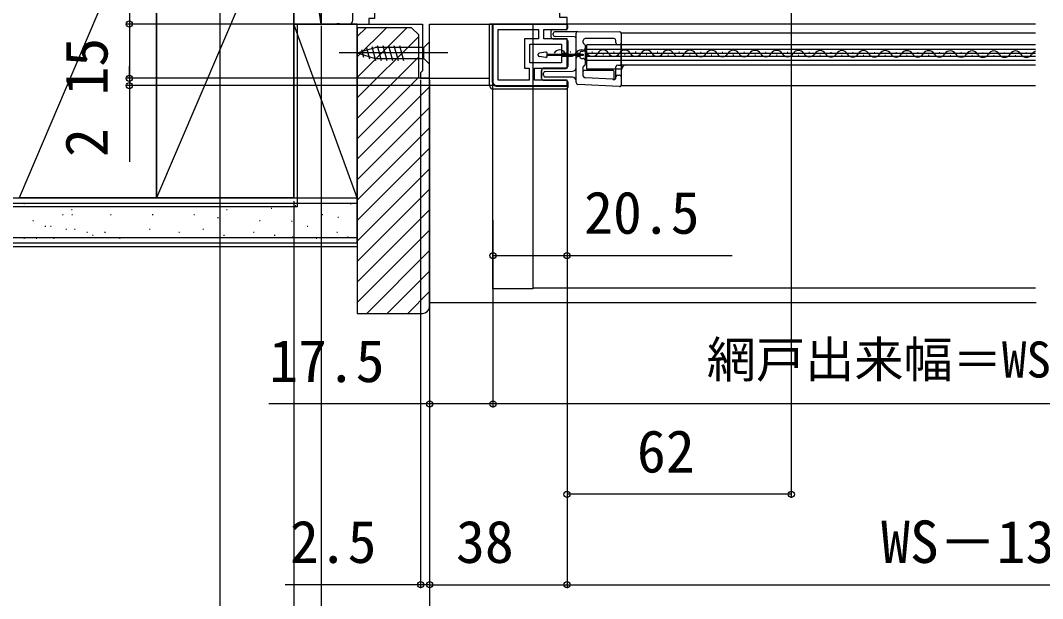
# Model space of a CAD drawing. Units: millimetres, scale not verified. Extents: x -700 to 700, y -1043 to 1035.
# Drawn here: x -423.1 to -140.5, y -418.9 to -259.1 of the extents above; entities that cross this region are included whole.
import ezdxf
from ezdxf.enums import TextEntityAlignment as Align

# ---------------------------------------------------------------- set-up
doc = ezdxf.new("R2010")
doc.units = ezdxf.units.MM
doc.header["$LTSCALE"] = 6
for name, color, linetype in [('0-2_YKK_11', 7, 'Continuous'), ('0-4_YKK_12', 2, 'Continuous'), ('0-5_YKK_13', 4, 'Continuous'), ('0-7_YKK_D', 6, 'Continuous'), ('0-9_YSS_K', 3, 'Continuous'), ('0-A_YSS_KE', 3, 'Continuous')]:
    doc.layers.add(name, color=color, linetype=linetype)
doc.styles.add('ＭＳ ゴシック', font='')
doc.styles.get('ＭＳ ゴシック').set_extended_font_data('MS Gothic')

msp = doc.modelspace()

# ---------------------------------------------------------------- linework, layer by layer
at = {"layer": '0-2_YKK_11'}
for points in [[(-340.002, -146.1), (-340.002, -206.7), (-368.002, -206.7), (-368.002, -210.1), (-366.102, -210.1), (-365.602, -209.6), (-365.102, -209.1), (-340.002, -209.1), (-340.002, -260.1), (-335.76, -260.1), (-335.577, -259.98), (-335.027, -259.98), (-334.844, -260.1), (-332.202, -260.1)], [(-331.202, -259.1), (-331.202, -256.2), (-325.202, -256.2), (-325.202, -258.6), (-326.802, -258.6), (-326.802, -260.1), (-312.002, -260.1), (-312.002, -273.008), (-312.252, -273.304), (-312.502, -273.6), (-312.502, -275.1), (-310.002, -275.1), (-310.002, -260.1), (-272.002, -260.1), (-272.002, -258.3), (-274.002, -258.3), (-274.002, -250.1), (-277.302, -250.1)], [(-272.002, -260.1), (-292.502, -260.1), (-292.502, -276.1)], [(-291.502, -277.1), (-272.002, -277.1), (-272.002, -275.6), (-281.002, -275.6), (-281.002, -272.3), (-272.002, -272.3), (-272.002, -269.05), (-273.502, -269.05), (-273.502, -270.8), (-282.302, -270.8), (-282.302, -265.7), (-273.502, -265.7), (-273.502, -268.15), (-272.002, -268.15), (-272.002, -264.2), (-278.402, -264.2), (-278.402, -261.6), (-272.002, -261.6), (-272.002, -260.1)]]:
    msp.add_lwpolyline(points, dxfattribs=at)
msp.add_lwpolyline([(-291.002, -275.6), (-291.002, -261.6), (-279.902, -261.6), (-279.902, -264.2), (-283.802, -264.2), (-283.802, -272.3), (-282.502, -272.3), (-282.502, -275.6)], close=True, dxfattribs=at)
for centre, start, end in [((-332.202, -259.1), 270.00001, 359.99999), ((-291.502, -276.1), 180.00001, 269.99999)]:
    msp.add_arc(centre, 1, start, end, dxfattribs=at)
at = {"layer": '0-4_YKK_12'}
for p, q in [((-335.76, -260.1), (-334.844, -260.1)), ((-332.202, -260.1), (-326.302, -260.1)), ((-142.499, -260.1), (-272.502, -260.1)), ((-257.002, -262.57), (-257.002, -277.07)), ((-257.002, -262.57), (-142.499, -262.57)), ((-271.13, -267.745), (-270.93, -267.745)), ((-142.499, -265.87), (-266.502, -265.87)), ((-266.502, -272.57), (-266.502, -265.87)), ((-266.502, -267.07), (-142.499, -267.07)), ((-266.502, -268.12), (-142.499, -268.12)), ((-265.13, -267.759), (-264.93, -267.76)), ((-259.13, -267.774), (-258.93, -267.774)), ((-257.002, -265.77), (-142.499, -265.77)), ((-253.13, -267.788), (-252.93, -267.789)), ((-247.13, -267.803), (-246.93, -267.803)), ((-241.13, -267.817), (-240.93, -267.818)), ((-235.13, -267.832), (-234.93, -267.832)), ((-229.13, -267.846), (-228.93, -267.846)), ((-223.13, -267.86), (-222.93, -267.861)), ((-217.13, -267.875), (-216.93, -267.875)), ((-211.13, -267.889), (-210.93, -267.89)), ((-205.13, -267.904), (-204.93, -267.904)), ((-199.13, -267.918), (-198.93, -267.919)), ((-193.13, -267.933), (-192.93, -267.933)), ((-187.13, -267.947), (-186.93, -267.947)), ((-181.13, -267.961), (-180.93, -267.962)), ((-175.13, -267.976), (-174.93, -267.976)), ((-169.13, -267.99), (-168.93, -267.991)), ((-163.131, -268.005), (-162.931, -268.005)), ((-157.131, -268.019), (-156.931, -268.02)), ((-151.131, -268.034), (-150.931, -268.034)), ((-145.131, -268.048), (-144.931, -268.049)), ((-274.132, -268.498), (-273.932, -268.498)), ((-268.132, -268.512), (-267.932, -268.513)), ((-266.502, -269.02), (-142.499, -269.02)), ((-266.502, -270.07), (-142.499, -270.07)), ((-262.132, -268.527), (-261.932, -268.527)), ((-256.132, -268.541), (-255.932, -268.541)), ((-250.132, -268.555), (-249.932, -268.556)), ((-244.132, -268.57), (-243.932, -268.57)), ((-244.132, -268.57), (-243.932, -268.57)), ((-238.132, -268.584), (-237.932, -268.585)), ((-232.132, -268.599), (-231.932, -268.599)), ((-226.132, -268.613), (-225.932, -268.614)), ((-220.132, -268.628), (-219.932, -268.628)), ((-214.132, -268.642), (-213.932, -268.643)), ((-208.132, -268.656), (-207.932, -268.657)), ((-202.132, -268.671), (-201.932, -268.671)), ((-196.132, -268.685), (-195.932, -268.686)), ((-190.132, -268.7), (-189.932, -268.7)), ((-184.132, -268.714), (-183.932, -268.715)), ((-178.132, -268.729), (-177.932, -268.729)), ((-172.132, -268.743), (-171.932, -268.744)), ((-166.132, -268.758), (-165.932, -268.758)), ((-160.132, -268.772), (-159.932, -268.772)), ((-154.132, -268.786), (-153.932, -268.787)), ((-148.132, -268.801), (-147.932, -268.801)), ((-256.971, -272.57), (-266.502, -272.57)), ((-257.002, -271.37), (-142.499, -271.37)), ((-310.502, -275.1), (-293.402, -275.1)), ((-257.002, -277.07), (-142.499, -277.07)), ((-142.499, -333.1), (-281.502, -333.1))]:
    msp.add_line(p, q, dxfattribs=at)
for centre, radius, start, end in [((-274.033, -268.956), 1.718, 29.06471, 150.65963), ((-271.029, -267.287), 1.718, 209.06471, 330.65963), ((-268.033, -268.971), 1.718, 29.06471, 150.65963), ((-265.029, -267.301), 1.718, 209.06471, 330.65963), ((-262.033, -268.985), 1.718, 29.06471, 150.65963), ((-259.029, -267.316), 1.718, 209.06471, 330.65963), ((-256.033, -269), 1.718, 29.06471, 150.65963), ((-253.029, -267.33), 1.718, 209.06471, 330.65963), ((-250.033, -269.014), 1.718, 29.06471, 150.65963), ((-247.029, -267.344), 1.718, 209.06471, 330.65963), ((-244.033, -269.029), 1.718, 29.06471, 150.65963), ((-241.029, -267.359), 1.718, 209.06471, 330.65963), ((-238.033, -269.043), 1.718, 29.06471, 150.65963), ((-235.029, -267.373), 1.718, 209.06471, 330.65963), ((-232.033, -269.057), 1.718, 29.06471, 150.65963), ((-229.029, -267.388), 1.718, 209.06471, 330.65963), ((-226.033, -269.072), 1.718, 29.06471, 150.65963), ((-223.029, -267.402), 1.718, 209.06471, 330.65963), ((-220.033, -269.086), 1.718, 29.06471, 150.65963), ((-217.029, -267.417), 1.718, 209.06471, 330.65963), ((-214.033, -269.101), 1.718, 29.06471, 150.65963), ((-211.029, -267.431), 1.718, 209.06471, 330.65963), ((-208.033, -269.115), 1.718, 29.06471, 150.65963), ((-205.029, -267.446), 1.718, 209.06471, 330.65963), ((-202.033, -269.13), 1.718, 29.06471, 150.65963), ((-199.029, -267.46), 1.718, 209.06471, 330.65963), ((-196.033, -269.144), 1.718, 29.06471, 150.65963), ((-193.029, -267.474), 1.718, 209.06471, 330.65963), ((-190.033, -269.158), 1.718, 29.06471, 150.65963), ((-187.029, -267.489), 1.718, 209.06471, 330.65963), ((-184.033, -269.173), 1.718, 29.06471, 150.65963), ((-181.029, -267.503), 1.718, 209.06471, 330.65963), ((-178.033, -269.187), 1.718, 29.06471, 150.65963), ((-175.029, -267.518), 1.718, 209.06471, 330.65963), ((-172.033, -269.202), 1.718, 29.06471, 150.65963), ((-169.029, -267.532), 1.718, 209.06471, 330.65963), ((-166.033, -269.216), 1.718, 29.06471, 150.65963), ((-163.029, -267.547), 1.718, 209.06471, 330.65963), ((-160.033, -269.231), 1.718, 29.06471, 150.65963), ((-157.029, -267.561), 1.718, 209.06471, 330.65963), ((-154.033, -269.245), 1.718, 29.06471, 150.65963), ((-151.029, -267.575), 1.718, 209.06471, 330.65963), ((-148.033, -269.259), 1.718, 29.06471, 150.65963), ((-145.029, -267.59), 1.718, 209.06471, 330.65963), ((-142.034, -269.274), 1.718, 105.71344, 150.65963), ((-255.502, -272.87), 1.5, 90, 180)]:
    msp.add_arc(centre, radius, start, end, dxfattribs=at)
at = {"layer": '0-5_YKK_13'}
for p, q in [((-293.402, -277.1), (-293.402, -260.1)), ((-292.602, -260.1), (-293.402, -260.1)), ((-292.602, -276.3), (-292.602, -260.1)), ((-292.602, -276.3), (-292.602, -260.1)), ((-276.402, -263.7), (-276.402, -262.1)), ((-275.902, -261.6), (-272.302, -261.6)), ((-275.802, -263.069), (-275.802, -262.675)), ((-275.306, -262.175), (-269.006, -262.12)), ((-271.802, -261.1), (-271.802, -260.6)), ((-269.502, -266.734), (-269.502, -262.62)), ((-257.002, -262.72), (-257.002, -265.32)), ((-310.002, -265), (-311.552, -266.55)), ((-310.002, -271.2), (-310.002, -265)), ((-275.902, -264.2), (-272.302, -264.2)), ((-269.997, -263.616), (-275.306, -263.569)), ((-271.802, -264.7), (-271.802, -271.8)), ((-267.502, -265.32), (-267.502, -264.62)), ((-259.002, -264.12), (-267.002, -264.12)), ((-258.502, -265.32), (-258.502, -264.62)), ((-257.002, -271.72), (-257.002, -265.32)), ((-305.002, -268.1), (-335.002, -268.1)), ((-330.002, -268.1), (-325.086, -266.55)), ((-330.002, -268.1), (-325.086, -269.65)), ((-328.855, -267.162), (-328.306, -269.212)), ((-327.423, -266.71), (-326.609, -269.746)), ((-325.991, -266.259), (-324.935, -270.2)), ((-311.552, -266.55), (-325.086, -266.55)), ((-324.507, -266), (-323.382, -270.2)), ((-322.954, -266), (-321.829, -270.2)), ((-321.402, -266), (-320.276, -270.2)), ((-319.849, -266), (-318.723, -270.2)), ((-318.296, -266), (-317.17, -270.2)), ((-311.552, -269.65), (-311.552, -266.55)), ((-277.848, -267.898), (-279.748, -268.165)), ((-277.506, -269.005), (-277.506, -268.195)), ((-277.506, -268.4), (-267.506, -268.4)), ((-269.502, -267.646), (-269.502, -266.734)), ((-269.502, -268.443), (-269.502, -267.646)), ((-269.002, -268.144), (-268.502, -268.144)), ((-269.002, -268.144), (-269.002, -268.4)), ((-268.502, -268.12), (-268.502, -268.144)), ((-268.502, -268.144), (-268.502, -268.4)), ((-268.002, -267.62), (-267.594, -267.62)), ((-267.594, -267.62), (-267.594, -267.62)), ((-267.524, -267.62), (-267.594, -267.62)), ((-267.129, -266.734), (-267.094, -267.12)), ((-267.002, -265.912), (-267.002, -271.321)), ((-257.874, -265.82), (-258.002, -265.82)), ((-257.502, -265.82), (-257.874, -265.82)), ((-325.086, -269.65), (-311.552, -269.65)), ((-310.002, -271.2), (-311.552, -269.65)), ((-280.006, -268.738), (-280.006, -268.462)), ((-277.848, -269.302), (-279.748, -269.035)), ((-269.502, -268.797), (-269.502, -268.443)), ((-269.502, -269.594), (-269.502, -268.797)), ((-269.502, -270.506), (-269.502, -269.594)), ((-269.502, -276.29), (-269.502, -270.506)), ((-269.002, -268.8), (-269.002, -269.096)), ((-268.502, -269.096), (-269.002, -269.096)), ((-268.502, -268.8), (-268.502, -269.096)), ((-268.502, -269.096), (-268.502, -269.12)), ((-267.594, -269.62), (-267.524, -269.62)), ((-279.102, -275.1), (-279.102, -272.9)), ((-279.102, -272.9), (-279.102, -274.9)), ((-272.302, -272.3), (-278.602, -272.3)), ((-278.602, -272.4), (-272.302, -272.4)), ((-278.502, -274.246), (-278.502, -273.694)), ((-278.006, -273.194), (-270.493, -273.129)), ((-267.569, -273.253), (-267.569, -271.92)), ((-267.504, -273.317), (-267.569, -273.253)), ((-267.504, -274.476), (-267.504, -273.317)), ((-259.235, -272.953), (-267.269, -272.953)), ((-258.935, -275.148), (-258.935, -273.253)), ((-258.502, -274.96), (-258.502, -271.92)), ((-258.002, -271.42), (-257.963, -271.42)), ((-257.963, -271.42), (-257.302, -271.42)), ((-257.002, -271.72), (-257.002, -274.72)), ((-278.602, -275.6), (-272.302, -275.6)), ((-278.602, -275.6), (-272.302, -275.6)), ((-270.493, -274.811), (-278.006, -274.746)), ((-271.802, -277.6), (-271.802, -276.1)), ((-271.802, -276.1), (-271.802, -277.6)), ((-257.528, -277.392), (-269.028, -276.79)), ((-259.315, -275.38), (-267.031, -274.976)), ((-259.25, -275.448), (-259.315, -275.38)), ((-259.028, -275.46), (-259.25, -275.448)), ((-257.958, -274.22), (-257.874, -274.22)), ((-257.874, -274.22), (-257.502, -274.22)), ((-257.002, -274.72), (-257.002, -276.893)), ((-272.302, -278.1), (-292.402, -278.1)), ((-272.302, -278.1), (-292.402, -278.1)), ((-291.602, -277.3), (-271.802, -277.3)), ((-271.802, -277.3), (-291.602, -277.3))]:
    msp.add_line(p, q, dxfattribs=at)
for points in [[(-293.402, -277.1), (-293.402, -260.1), (-272.302, -260.1)], [(-269.006, -262.12), (-269.002, -262.12), (-257.497, -262.22)], [(-267.506, -268.4), (-267.506, -268.8), (-277.506, -268.8)], [(-268.002, -269.62), (-267.594, -269.62), (-267.594, -269.62)]]:
    msp.add_lwpolyline(points, dxfattribs=at)
msp.add_lwpolyline([(-292.502, -260.1), (-281.502, -260.1), (-281.502, -333.3), (-292.502, -333.3)], close=True, dxfattribs=at)
for centre, radius, start, end in [((-275.902, -262.1), 0.5, 90, 180), ((-275.302, -262.675), 0.5, 90.5, 180), ((-272.302, -260.6), 0.5, 0, 90), ((-272.302, -261.1), 0.5, 270, 0), ((-269.002, -262.62), 0.5, 90.5, 180), ((-257.502, -262.72), 0.5, 0, 89.5), ((-275.902, -263.7), 0.5, 180, 270), ((-275.302, -263.069), 0.5, 180, 269.5), ((-272.302, -264.7), 0.5, 0, 90), ((-270.002, -264.116), 0.5, 0, 89.5), ((-257.502, -265.32), 0.5, 270, 0), ((-279.706, -268.462), 0.3, 98, 180), ((-277.806, -268.195), 0.3, 360, 98), ((-269.003, -267.645), 0.499, 180.13251, 270.13186), ((-268.002, -268.12), 0.5, 90, 180), ((-279.706, -268.738), 0.3, 180, 262), ((-277.806, -269.005), 0.3, 262, 360), ((-269.003, -269.595), 0.499, 89.86819, 179.86744), ((-268.002, -269.12), 0.5, 180, 270), ((-267.524, -270.12), 0.5, 359.99887, 89.99894), ((-278.602, -272.8), 0.5, 90, 180), ((-278.602, -272.9), 0.5, 90, 180), ((-278.002, -273.694), 0.5, 90.5, 180), ((-272.302, -271.8), 0.5, 270, 0), ((-270.502, -272.129), 1, 270.5, 0), ((-257.302, -271.72), 0.3, 0, 90), ((-291.602, -276.3), 1, 180, 270), ((-291.602, -276.3), 1, 180, 270), ((-278.602, -275.1), 0.5, 180, 270), ((-278.602, -275.1), 0.5, 180, 270), ((-278.002, -274.246), 0.5, 180, 269.5), ((-272.302, -276.1), 0.5, 0, 90), ((-272.302, -276.1), 0.5, 0, 90), ((-270.502, -275.811), 1, 0, 89.5), ((-269.002, -276.29), 0.5, 180, 267), ((-267.004, -274.476), 0.5, 180.00166, 266.99834), ((-257.502, -276.893), 0.5, 267, 0), ((-257.502, -274.72), 0.5, 0, 90), ((-292.402, -277.1), 1, 180, 270), ((-292.402, -277.1), 1, 180, 270), ((-272.302, -277.6), 0.5, 270, 0), ((-272.302, -277.6), 0.5, 270, 0)]:
    msp.add_arc(centre, radius, start, end, dxfattribs=at)
for centre, major_axis, ratio, start_param, end_param in [((-267.002, -264.62), (0.354, -0.354), 0.999924, 2.3562326, 3.9269527), ((-267.202, -265.32), (0.212, 0.212), 0.999924, 2.3562326, 3.7595486), ((-259.002, -264.62), (-0.354, -0.354), 0.999924, 2.3562326, 3.9269527), ((-258.002, -265.32), (-0.5, 0), 0.999962, 6.2831853, 7.8539816), ((-267.594, -267.12), (0.337, 0.369), 0.999579, 3.8824251, 5.452385), ((-267.302, -265.912), (0.212, 0.212), 0.999924, 5.4978252, 6.9011413), ((-267.269, -271.92), (0.212, -0.212), 0.999924, 2.4108916, 3.9269527), ((-267.269, -273.253), (0.212, -0.212), 0.999924, 2.3562326, 3.9269527), ((-267.302, -271.321), (0.212, -0.212), 0.999924, 5.5524843, 7.0685454), ((-259.235, -273.253), (-0.212, -0.212), 0.999924, 2.3562326, 3.9269527), ((-258.002, -271.92), (-0.5, 0), 0.999962, 4.712389, 6.2831853), ((-259.235, -275.148), (-0.207, 0.218), 0.99992, 2.3300547, 3.9531306), ((-259.002, -274.96), (-0.344, 0.363), 0.99992, 2.3300547, 3.9531306), ((-257.958, -274.72), (-0.5, 0), 0.999962, 4.712389, 6.2831853)]:
    msp.add_ellipse(centre, major_axis=major_axis, ratio=ratio, start_param=start_param, end_param=end_param, dxfattribs=at)
at = {"layer": '0-7_YKK_D'}
for p, q in [((-393.002, -210.1), (-393.002, -260.1)), ((-368.002, -210.6), (-368.002, -511.1)), ((-210.001, -246.1), (-210.001, -391.1)), ((-340.479, -260.1), (-394.002, -260.1)), ((-340.479, -260.1), (-394.002, -260.1)), ((-393.002, -260.1), (-393.002, -275.098)), ((-340.002, -260.6), (-340.002, -443.1)), ((-340.002, -260.6), (-340.002, -511.1)), ((-340.002, -260.6), (-340.002, -511.1)), ((-340.002, -260.6), (-340.002, -486.1)), ((-393.002, -275.1), (-393.002, -271.7)), ((-313.05, -275.098), (-394.002, -275.098)), ((-313.002, -275.1), (-394.002, -275.1)), ((-393.002, -275.1), (-393.002, -277.1)), ((-312.502, -275.55), (-312.502, -416.1)), ((-310.002, -275.6), (-310.002, -486.1)), ((-310.002, -275.6), (-310.002, -416.1)), ((-310.002, -275.6), (-310.002, -486.1)), ((-310.002, -275.6), (-310.002, -416.1)), ((-292.502, -277.1), (-394.002, -277.1)), ((-393.002, -277.1), (-393.002, -298.173)), ((-272.002, -277.6), (-272.002, -416.1)), ((-272.002, -277.6), (-272.002, -416.1)), ((-272.002, -277.6), (-272.002, -325.1)), ((-347.502, -309.1), (-347.502, -536.1)), ((-292.502, -314.3), (-292.502, -366.1)), ((-292.502, -314.3), (-292.502, -366.1)), ((-292.502, -319.1), (-292.502, -325.1)), ((-310.002, -361.2), (-310.002, -366.1)), ((-272.002, -360.6), (-272.002, -391.1)), ((10.498, -365.1), (-292.502, -365.1)), ((-210.001, -390.1), (-272.002, -390.1)), ((-312.502, -415.1), (-349.938, -415.1)), ((-310.002, -415.1), (-312.502, -415.1)), ((-310.002, -415.1), (-272.002, -415.1)), ((-310.002, -415.1), (-306.602, -415.1)), ((-272.002, -415.1), (-10.002, -415.1))]:
    msp.add_line(p, q, dxfattribs=at)
for points in [[(-292.502, -324.1), (-272.002, -324.1), (-226.329, -324.1)], [(-292.502, -365.1), (-310.002, -365.1), (-354.402, -365.1)]]:
    msp.add_lwpolyline(points, dxfattribs=at)
for centre in [(-393.002, -260.1), (-393.002, -260.1), (-393.002, -275.098), (-393.002, -275.1), (-393.002, -277.1), (-292.502, -324.1), (-272.002, -324.1), (-310.002, -365.1), (-292.502, -365.1), (-292.502, -365.1), (-272.002, -390.1), (-210.001, -390.1), (-312.502, -415.1), (-310.002, -415.1), (-310.002, -415.1), (-272.002, -415.1), (-272.002, -415.1)]:
    msp.add_circle(centre, 0.85, dxfattribs=at)
at = {"layer": '0-9_YSS_K'}
for p, q in [((-347.502, -260.1), (-347.502, -210.1)), ((-340.002, -260.1), (-340.002, -210.1)), ((-385.502, -219.1), (-423.502, -308.1)), ((-347.502, -219.1), (-385.502, -308.1)), ((-347.502, -308.1), (-347.502, -260.1)), ((-330.002, -260.1), (-347.502, -260.1)), ((-330.002, -308.1), (-330.002, -260.1)), ((-330.002, -263.539), (-327.563, -261.1)), ((-330.002, -269.195), (-321.906, -261.1)), ((-330.002, -274.852), (-316.25, -261.1)), ((-330.002, -280.509), (-313.002, -263.509)), ((-330.002, -286.166), (-313.002, -269.166)), ((-330.002, -291.823), (-312.966, -274.787)), ((-330.002, -297.48), (-310.002, -277.48)), ((-330.002, -303.137), (-310.002, -283.137)), ((-330.002, -308.793), (-310.002, -288.793)), ((-330.002, -314.45), (-310.002, -294.45)), ((-330.002, -320.107), (-310.002, -300.107)), ((-330.002, -325.764), (-310.002, -305.764)), ((-479.002, -309.6), (-330.002, -309.6)), ((-422.014, -309.841), (-422.214, -309.841)), ((-418.62, -310.666), (-418.82, -310.666)), ((-405.433, -310.666), (-405.633, -310.666)), ((-394.719, -310.666), (-394.919, -310.666)), ((-382.425, -310.666), (-382.625, -310.666)), ((-357.701, -310.666), (-357.901, -310.666)), ((-346.983, -310.319), (-347.183, -310.319)), ((-331.686, -309.93), (-331.886, -309.93)), ((-411.273, -312.814), (-411.473, -312.814)), ((-408.828, -311.49), (-409.028, -311.49)), ((-408.702, -312.814), (-408.902, -312.814)), ((-397.988, -312.814), (-398.188, -312.814)), ((-386.45, -312.814), (-386.65, -312.814)), ((-374.98, -312.814), (-375.18, -312.814)), ((-368.387, -313.638), (-368.587, -313.638)), ((-365.942, -311.49), (-366.142, -311.49)), ((-353.61, -311.099), (-353.81, -311.099)), ((-339.542, -312.814), (-339.742, -312.814)), ((-335.194, -313.548), (-335.394, -313.548)), ((-330.002, -331.421), (-310.002, -311.421)), ((-419.514, -314.462), (-419.714, -314.462)), ((-416.12, -316.111), (-416.32, -316.111)), ((-414.569, -316.111), (-414.769, -316.111)), ((-356.849, -314.462), (-357.049, -314.462)), ((-347.991, -314.717), (-348.191, -314.717)), ((-343.662, -316.111), (-343.862, -316.111)), ((-479.002, -319.1), (-330.002, -319.1)), ((-410.351, -316.935), (-410.551, -316.935)), ((-407.976, -316.935), (-408.176, -316.935)), ((-404.582, -317.759), (-404.782, -317.759)), ((-403.031, -318.583), (-403.231, -318.583)), ((-399.637, -317.759), (-399.837, -317.759)), ((-387.274, -316.935), (-387.474, -316.935)), ((-379.101, -317.759), (-379.301, -317.759)), ((-372.508, -316.935), (-372.708, -316.935)), ((-366.739, -318.583), (-366.939, -318.583)), ((-358.497, -317.759), (-358.697, -317.759)), ((-352.728, -318.583), (-352.928, -318.583)), ((-347.802, -319.005), (-348.002, -319.005)), ((-335.421, -317.759), (-335.621, -317.759)), ((-332.465, -319.005), (-332.665, -319.005)), ((-330.002, -337.078), (-310.002, -317.078)), ((-479.002, -321.6), (-330.002, -321.6)), ((-421.987, -319.407), (-422.187, -319.407)), ((-418.592, -319.407), (-418.792, -319.407)), ((-413.745, -319.407), (-413.945, -319.407)), ((-395.516, -319.407), (-395.716, -319.407)), ((-341.19, -319.407), (-341.39, -319.407)), ((-327.367, -340.1), (-310.002, -322.735)), ((-321.71, -340.1), (-310.002, -328.391)), ((-316.054, -340.1), (-310.002, -334.048)), ((-310.002, -337.1), (-142.311, -337.1))]:
    msp.add_line(p, q, dxfattribs=at)
for points in [[(-347.502, -260.1), (-340.002, -260.1), (-347.502, -210.1)], [(-347.502, -308.1), (-330.002, -308.1), (-347.502, -260.1)]]:
    msp.add_lwpolyline(points, dxfattribs=at)
at = {"layer": '0-A_YSS_KE'}
for p, q in [((-346.502, -310.6), (-346.502, -260.1)), ((-479.002, -308.1), (-330.002, -308.1)), ((-346.502, -310.6), (-479.002, -310.6)), ((-385.502, -308.1), (-423.502, -308.1)), ((-330.002, -320.6), (-330.002, -308.1)), ((-479.002, -320.6), (-330.002, -320.6))]:
    msp.add_line(p, q, dxfattribs=at)
for points in [[(-385.502, -219.1), (-385.502, -308.1), (-385.502, -219.1), (-347.502, -219.1), (-347.502, -308.1), (-385.502, -308.1)], [(-330.002, -261.1), (-330.002, -340.1), (-312.002, -340.1)], [(-310.002, -338.1), (-310.002, -275.1), (-313.002, -275.1), (-313.002, -263.1), (-315.002, -261.1), (-330.002, -261.1)]]:
    msp.add_lwpolyline(points, dxfattribs=at)
msp.add_arc((-312.002, -338.1), 2, 270.00001, 359.99999, dxfattribs=at)

# ---------------------------------------------------------------- texts
at = {"layer": '0-7_YKK_D', "style": 'ＭＳ ゴシック'}
for s, p in [('15', (-395.502, -279.871)), ('2', (-395.502, -296.855))]:
    msp.add_text(s, height=11.73, rotation=90, dxfattribs=at).set_placement(p, align=Align.BOTTOM_LEFT)
for s, height, p in [('20.5', 11.73, (-267.284, -321.6)), ('網戸出来幅＝WS－95', 9.971, (-233.381, -360.823)), ('17.5', 11.73, (-354.356, -362.6)), ('62', 11.73, (-252.683, -387.6)), ('2.5', 11.73, (-348.62, -412.6)), ('38', 11.73, (-302.684, -412.6)), ('WS－136', 11.73, (-185.184, -412.6))]:
    msp.add_text(s, height=height, dxfattribs=at).set_placement(p, align=Align.BOTTOM_LEFT)

doc.saveas('drawing.dxf')
